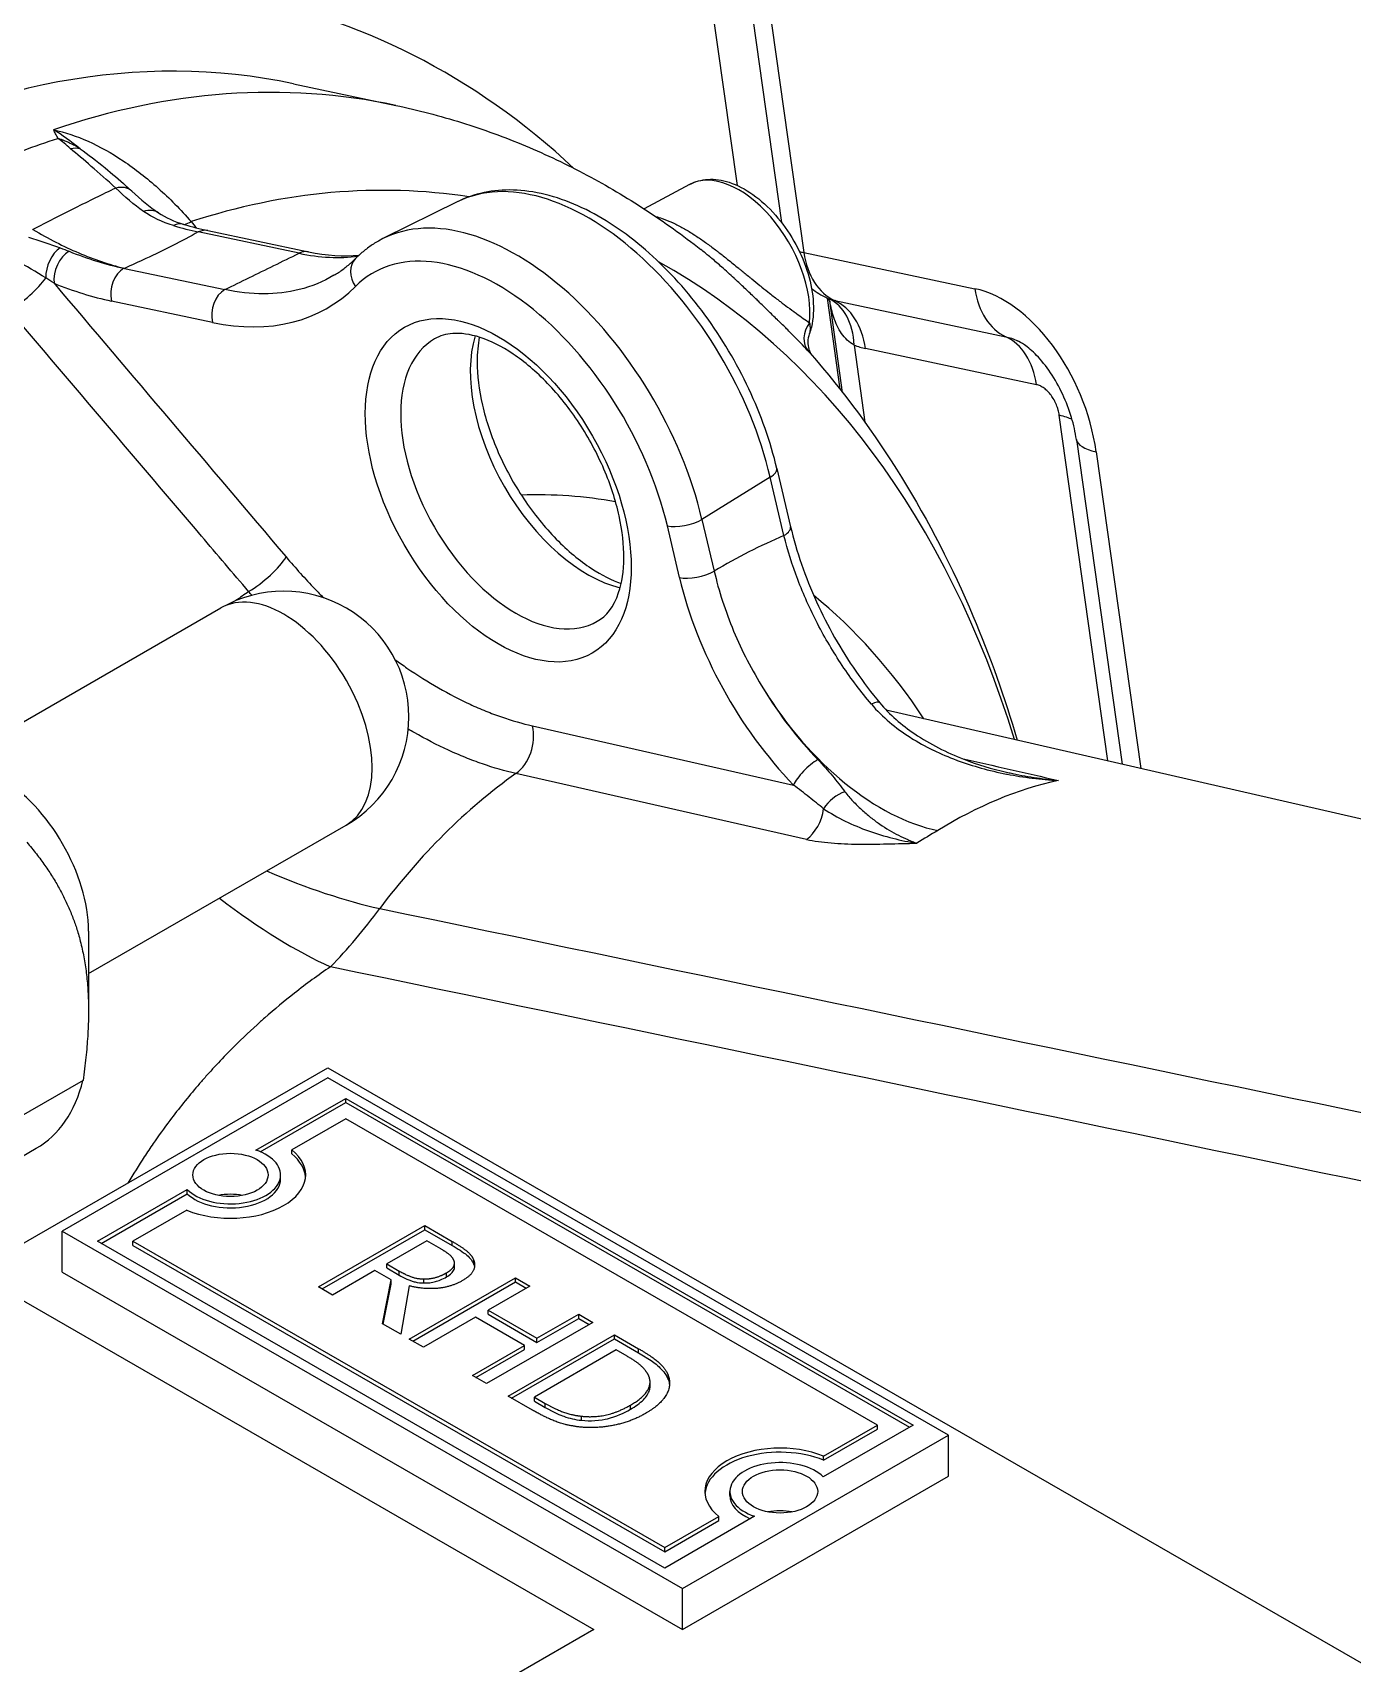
# Model space of a CAD drawing. Header units: millimetres. Extents: x 0 to 7722, y 0 to 5460.
# Drawn here: x 4502.6 to 4555.2, y 3614.8 to 3679.8 of the extents above; entities that cross this region are included whole.
import ezdxf

# ---------------------------------------------------------------- set-up
doc = ezdxf.new("R2010")
doc.units = ezdxf.units.MM
doc.header["$LTSCALE"] = 5
doc.layers.get('0').update_dxf_attribs({"linetype": 'CONTINUOUS'})

# ---------------------------------------------------------------- blocks, each defined once
blk = doc.blocks.new('RWFWFWEWEFWEFWEF')
for p, q in [((19.758, 53.771), (21.977, 37.989)), ((18.32, 52.741), (20.205, 39.469)), ((20.549, 53.276), (22.868, 36.79)), ((2.519, 43.521), (6.592, 42.66)), ((18.312, 39.507), (16.494, 38.536)), ((9.075, 38.824), (6.107, 37.36)), ((2.736, 36.761), (-1.283, 37.611)), ((-0.901, 37.667), (3.118, 36.818)), ((22.868, 36.79), (29.688, 35.349)), ((-4.252, 36.165), (-4.252, 36.165)), ((-4.252, 36.165), (-4.221, 36.158)), ((-4.221, 36.158), (-0.223, 35.313)), ((20.727, 35.789), (20.727, 35.789)), ((-0.72, 34.004), (-4.747, 34.855)), ((23.799, 34.975), (23.799, 34.975)), ((23.8, 34.969), (24.31, 31.342)), ((24.416, 31.208), (23.902, 34.861)), ((24.099, 34.875), (30.918, 33.434)), ((24.872, 33.099), (25.305, 30.022)), ((32.149, 31.519), (25.33, 32.96)), ((34.996, 16.511), (33.057, 30.3)), ((33.736, 29.339), (35.558, 16.382)), ((34.527, 28.845), (36.304, 16.21)), ((21.791, 28.179), (22.339, 25.855)), ((21.529, 27.829), (18.806, 26.149)), ((22.076, 25.505), (21.529, 27.829)), ((18.806, 26.149), (19.292, 24.087)), ((17.911, 23.823), (17.425, 25.884)), ((19.292, 24.087), (19.293, 24.084)), ((-10.652, 16.698), (-0.378, 22.614)), ((25.667, 18.656), (25.666, 18.656)), ((95.253, 2.657), (26.156, 18.543)), ((12.045, 17.911), (22.459, 15.549)), ((22.973, 13.383), (11.386, 16.011)), ((-5.661, 8.032), (4.612, 13.948)), ((-5.661, 9.73), (-5.661, 6.544)), ((-10.253, -3.875), (3.889, 4.269)), ((3.889, 4.269), (88.742, -44.594)), ((-5.88, 3.766), (-9.062, 1.934)), ((3.889, 3.868), (-6.718, -2.24)), ((28.638, -10.383), (3.889, 3.868)), ((1.016, 0.992), (4.596, 3.054)), ((1.187, 0.927), (4.596, 2.89)), ((4.596, 3.054), (27.224, -9.976)), ((4.596, 2.89), (4.596, 3.054)), ((4.596, 2.89), (27.082, -10.058)), ((4.596, 2.24), (2.445, 1.001)), ((25.809, -9.976), (4.596, 2.24)), ((-10.924, -0.768), (-7.742, 1.064)), ((2.445, 0.837), (2.445, 1.001)), ((2, -0.164), (2, 0)), ((-5.303, -2.647), (-1.723, -0.585)), ((-1.723, -0.748), (-1.723, -0.585)), ((-5.161, -2.729), (-1.723, -0.748)), ((-1.738, -1.408), (-3.889, -2.647)), ((-6.718, -3.875), (-6.718, -2.24)), ((-6.718, -2.24), (18.031, -16.491)), ((3.51, -4.464), (7.752, -2.021)), ((3.652, -4.546), (7.752, -2.185)), ((7.752, -2.185), (7.752, -2.021)), ((7.752, -2.021), (8.846, -2.651)), ((7.752, -2.185), (8.846, -2.814)), ((17.324, -15.677), (-5.303, -2.647)), ((-3.889, -2.81), (-3.889, -2.647)), ((-3.889, -2.647), (17.324, -14.863)), ((-3.889, -2.81), (17.324, -15.026)), ((7.828, -2.627), (6.233, -3.546)), ((8.388, -2.95), (7.828, -2.627)), ((8.846, -2.814), (8.846, -2.651)), ((-10.253, -3.875), (14.496, -18.127)), ((-6.718, -3.875), (18.031, -18.127)), ((5.762, -3.817), (4.074, -4.789)), ((6.408, -4.189), (5.762, -3.817)), ((6.233, -3.709), (6.233, -3.546)), ((6.233, -3.546), (6.728, -3.831)), ((6.233, -3.709), (6.728, -3.994)), ((6.728, -3.994), (6.728, -3.831)), ((8.622, -4.064), (8.622, -3.9)), ((8.934, -3.68), (8.934, -3.516)), ((9.702, -3.565), (9.702, -3.401)), ((4.074, -4.789), (3.51, -4.464)), ((6.061, -5.933), (6.408, -4.189)), ((6.09, -5.95), (6.408, -4.353)), ((6.408, -4.353), (6.408, -4.189)), ((7.13, -4.423), (6.793, -6.355)), ((7.13, -6.549), (11.373, -4.106)), ((7.272, -6.631), (11.373, -4.269)), ((7.715, -4.309), (7.715, -4.146)), ((11.937, -4.431), (10.273, -5.389)), ((11.373, -4.269), (11.373, -4.106)), ((11.373, -4.106), (11.937, -4.431)), ((11.373, -4.269), (11.795, -4.512)), ((9.771, -5.678), (7.694, -6.874)), ((11.723, -6.803), (9.771, -5.678)), ((10.273, -5.389), (12.225, -6.513)), ((10.273, -5.552), (10.273, -5.389)), ((10.273, -5.552), (12.225, -6.677)), ((12.225, -6.513), (13.889, -5.555)), ((12.225, -6.677), (13.889, -5.719)), ((13.889, -5.719), (13.889, -5.555)), ((13.889, -5.555), (14.453, -5.88)), ((13.889, -5.719), (14.311, -5.962)), ((6.793, -6.355), (6.061, -5.933)), ((14.453, -5.88), (10.211, -8.323)), ((11.07, -8.818), (15.313, -6.375)), ((15.313, -6.375), (16.279, -6.931)), ((15.313, -6.538), (15.313, -6.375)), ((7.694, -6.874), (7.13, -6.549)), ((9.647, -7.998), (11.723, -6.803)), ((9.789, -8.08), (11.723, -6.966)), ((11.212, -8.9), (15.313, -6.538)), ((11.723, -6.966), (11.723, -6.803)), ((15.388, -6.981), (12.122, -8.862)), ((12.225, -6.677), (12.225, -6.513)), ((15.313, -6.538), (16.279, -7.095)), ((15.818, -7.228), (15.388, -6.981)), ((16.279, -7.095), (16.279, -6.931)), ((10.211, -8.323), (9.647, -7.998)), ((16.734, -8.422), (16.734, -8.258)), ((17.462, -8.164), (17.462, -8)), ((12.047, -9.38), (11.07, -8.818)), ((12.122, -8.862), (12.552, -9.109)), ((12.122, -9.025), (12.122, -8.862)), ((12.122, -9.025), (12.552, -9.273)), ((12.552, -9.273), (12.552, -9.109)), ((14.006, -9.785), (14.006, -9.622)), ((15.952, -9.346), (15.952, -9.182)), ((18.031, -16.491), (28.638, -10.383)), ((27.224, -9.976), (23.643, -12.038)), ((23.658, -11.215), (25.809, -9.976)), ((23.658, -11.378), (25.809, -10.14)), ((25.809, -10.14), (25.809, -9.976)), ((28.638, -12.019), (28.638, -10.383)), ((23.658, -11.378), (23.658, -11.215)), ((18.031, -18.127), (28.638, -12.019)), ((19.92, -12.787), (19.92, -12.623)), ((20.905, -13.615), (17.324, -15.677)), ((17.324, -14.863), (19.475, -13.624)), ((19.475, -13.787), (19.475, -13.624)), ((17.324, -15.026), (19.475, -13.787)), ((17.324, -15.026), (17.324, -14.863)), ((18.031, -18.127), (18.031, -16.491)), ((14.496, -18.127), (3.889, -24.234))]:
    blk.add_line(p, q)
for centre, radius, start, end in [((25.047, 37.703), 3, 231.45213, 245.02396), ((2.117, 18.281), 5, 299.93599, 119.93599)]:
    blk.add_arc(centre, radius, start, end)
for centre, major_axis, ratio, start_param, end_param in [((-8.637, -0.656), (-9.392, -47.584), 0.714349, 2.725193, 3.590206), ((-6.577, -1.062), (8.773, 44.649), 0.713675, 6.273026, 6.84893), ((-2.815, -1.857), (9.407, 44.517), 0.724502, 0, 0.410198), ((-6.303, 39.998), (0.66, 0.751), 0.887342, 0.438401, 0.85642), ((14.254, 29.366), (-5.383, 9.348), 0.578093, 4.234357, 6.246047), ((20.277, 36.009), (-2.002, 3.477), 0.578093, 3.807023, 6.264632), ((-4.606, 38.5), (0.67, 0.743), 0.735594, 0, 0.845139), ((1.954, -2.865), (8.802, 41.651), 0.724502, 0.040805, 0.395933), ((-3.412, 37.538), (0.544, 0.839), 0.75868, 0, 0.767467), ((-2.151, 36.957), (0.289, 0.957), 0.695333, 0, 0.578889), ((-5.511, 55.736), (-9.927, 17.437), 0.576787, 2.593923, 2.666594), ((-0.308, 39.759), (2.297, 1.93), 0.240532, 3.810452, 3.94749), ((11.388, 27.716), (-5.489, 9.532), 0.578093, 4.234357, 6.283185), ((-7.95, 37.673), (-0.121, 0.03), 0.514222, 4.175919, 4.313828), ((-1.107, 36.688), (0.207, 0.978), 0.724502, 0, 0.523544), ((-6.703, 36.116), (-0.346, -0.938), 0.603533, 3.820975, 5.293699), ((-6.33, 35.972), (-0.375, -0.927), 0.656205, 3.839623, 5.410419), ((-8.505, 54.208), (9.981, -17.332), 0.578093, 5.64672, 5.805153), ((2.912, 35.839), (0.207, 0.978), 0.724502, 0, 0.523544), ((-0.505, 50.295), (7.549, -12.991), 0.576665, 5.803597, 6.047671), ((5.695, 35.843), (-0.705, 0.709), 0.806496, 0, 1.359527), ((10.681, 27.309), (-4.99, 8.666), 0.578093, 4.234357, 6.435722), ((25.047, 37.703), (2.971, 0.418), 0.308594, 3.752845, 3.846492), ((25.047, 37.703), (-0.62, -2.935), 0.724502, 5.176592, 6.124562), ((-8.361, 35.264), (1.144, 0.97), 0.246232, 4.113835, 5.52509), ((-4.04, 35.262), (-0.207, -0.978), 0.724502, 3.717497, 5.288293), ((-3.831, 36.371), (0.637, 0.053), 0.363665, 3.961881, 4.02317), ((1.954, -2.865), (8.802, 41.651), 0.724502, 5.365129, 6.065197), ((-9.212, 53.801), (10.48, -18.198), 0.578093, 5.64672, 5.805153), ((-0.013, 34.412), (-0.207, -0.978), 0.724502, 3.717506, 5.288293), ((-4.122, 48.439), (7.985, -13.865), 0.578093, 5.805153, 6.435722), ((30.48, 29.696), (2.315, -5.536), 0.616637, 1.169001, 2.739112), ((31.867, 36.262), (-0.62, -2.935), 0.724502, 5.176592, 6.124562), ((23.776, 37.171), (-0.941, 2.248), 0.616333, 2.601035, 2.738926), ((22.693, 32.187), (1.101, 2.791), 0.675207, 5.294033, 6.242003), ((23.15, 32.048), (0.62, 2.935), 0.724502, 5.176592, 6.124562), ((23.813, 33.495), (-0.743, -0.669), 0.866522, 4.91948, 6.268197), ((11.388, 27.716), (3.244, -5.633), 0.578093, 3.141593, 6.283185), ((14.235, 29.356), (-3.296, 5.724), 0.578093, 0.500391, 2.641202), ((29.97, 30.607), (0.62, 2.935), 0.724502, 5.176592, 6.124562), ((24.684, 37.551), (1.882, -4.495), 0.616333, 5.742627, 5.880519), ((30.877, 29.387), (2.971, 0.418), 0.308594, 0.396532, 0.704899), ((36.706, 29.757), (-2.971, -0.418), 0.308594, 0, 0.704899), ((20.818, 27.95), (0.973, 0.229), 0.375373, 5.438219, 6.283185), ((9.188, -4.393), (6.584, 31.156), 0.724502, 0.01811, 0.180958), ((18.132, 26.291), (-0.973, -0.229), 0.375373, 0.67347, 2.244266), ((26.55, -8.341), (6.056, 35.211), 0.693688, 0.421764, 0.535574), ((21.366, 25.626), (0.973, 0.229), 0.375373, 5.438219, 6.283185), ((1.159, 24.037), (1.144, 0.97), 0.245746, 4.127153, 5.6442), ((18.618, 24.23), (0.973, 0.229), 0.375373, 3.815063, 5.385859), ((25.329, 22.255), (5.489, -9.532), 0.578093, 4.234357, 5.121863), ((9.188, -4.393), (6.584, 31.156), 0.724502, 5.954732, 5.954736), ((2.117, 18.281), (-2.495, 4.333), 0.578093, 3.141593, 6.283185), ((9.188, -4.393), (6.584, 31.156), 0.724502, 0.651955, 0.675358), ((9.188, -4.393), (6.584, 31.156), 0.724502, 5.663449, 5.925507), ((26.223, 22.768), (5.056, -8.629), 0.599736, 4.752442, 5.788134), ((26.036, 22.662), (4.99, -8.666), 0.578093, 4.757114, 5.121863), ((25.129, 18.193), (0.767, 0.641), 0.236845, 0, 0.78646), ((10.985, 17.301), (0.332, 1.463), 0.719843, 3.819272, 5.298998), ((23.166, 15.956), (-0.719, -0.695), 0.32486, 4.054755, 5.625552), ((-9.197, 11.766), (2.495, -4.333), 0.578093, 0.787332, 2.354261), ((18.56, -6.374), (5.373, 25.426), 0.724502, 0.666981, 1.000727), ((33.573, -9.534), (4.028, 25.418), 0.681477, 0.259657, 0.53462), ((1.961, -2.86), (8.799, 41.641), 0.724502, 5.324868, 5.32487), ((24.379, 14.565), (-0.777, -0.629), 0.578085, 4.126344, 5.277129), ((22.571, 14.672), (0.332, 1.463), 0.719842, 3.819972, 4.830784), ((33.548, -9.541), (5.317, 25.16), 0.724502, 0.568572, 0.6148), ((12.862, -5.184), (4.674, 22.117), 0.724502, 5.83117, 5.831172), ((-3.586, 23.672), (16.005, -11.993), 0.371994, 5.291766, 5.595662), ((-3.586, 23.672), (12.5, -15.612), 0.337282, 5.345184, 5.703469), ((-3.586, 23.672), (-3.857, -19.625), 0.709891, 0.821528, 0.990669), ((-12.733, 9.73), (4.99, -8.666), 0.578093, 0, 0.537953), ((0, 0), (3, 0), 0.575862, 4.094439, 6.901135), ((0, 0), (2, 0), 0.575862, 3.674311, 7.321264), ((0, -0.164), (3, 0), 0.575862, 0.047341, 0.61795), ((0, -0.164), (2, 0), 0.575862, 3.674311, 6.283185), ((0, -1.635), (-1.5, 0), 0.575862, 4.383688, 5.04109), ((21.92, -12.623), (-3, 0), 0.575862, 4.094439, 6.901135), ((21.92, -12.787), (-3, 0), 0.575862, 4.094439, 6.235845), ((21.92, -12.623), (-2, 0), 0.575862, 3.674311, 7.321264), ((21.92, -12.787), (-2, 0), 0.575862, 0, 0.935575), ((21.92, -14.258), (-1.5, 0), 0.575862, 4.383688, 5.04109)]:
    blk.add_ellipse(centre, major_axis=major_axis, ratio=ratio, start_param=start_param, end_param=end_param)
for centre, major_axis, ratio in [((10.681, 27.309), (-3.743, 6.499), 0.578093), ((0, 0), (1.5, 0), 0.575862), ((21.92, -12.623), (1.5, 0), 0.575862)]:
    blk.add_ellipse(centre, major_axis=major_axis, ratio=ratio)
for points, knots in [([(6.592, 42.66), (7.478, 42.473), (8.355, 42.244), (10.082, 41.704), (10.933, 41.393), (12.602, 40.694), (13.42, 40.305), (15.017, 39.455), (15.796, 38.993), (17.31, 38.003), (18.045, 37.474), (18.756, 36.914)], [0.575904, 0.575904, 0.575904, 0.575904, 0.6446034, 0.6446034, 0.7133028, 0.7133028, 0.7820022, 0.7820022, 0.8507016, 0.8507016, 0.919401, 0.919401, 0.919401, 0.919401]), ([(-6.878, 41.343), (-6.912, 41.404), (-6.944, 41.465), (-6.974, 41.526), (-6.999, 41.577), (-7.024, 41.629), (-7.048, 41.68), (-7.049, 41.682), (-7.049, 41.683), (-7.05, 41.685)], [0, 0, 0, 0, 0.000684414, 0.000684414, 0.000684414, 0.001268393, 0.001268393, 0.001268393, 0.001286833, 0.001286833, 0.001286833, 0.001286833]), ([(-7.05, 41.685), (-6.603, 41.59), (-6.139, 41.435), (-5.675, 41.227), (-5.21, 41.019), (-4.743, 40.757), (-4.274, 40.443), (-4.039, 40.286), (-3.802, 40.115), (-3.57, 39.933), (-3.337, 39.752), (-3.108, 39.56), (-2.882, 39.358), (-2.43, 38.954), (-1.99, 38.509), (-1.564, 38.024)], [0, 0, 0, 0, 0.25, 0.25, 0.25, 0.5, 0.5, 0.5, 0.625, 0.625, 0.625, 0.75, 0.75, 0.75, 1, 1, 1, 1]), ([(-11.901, 39.057), (-11.587, 39.252), (-11.267, 39.439), (-10.94, 39.618), (-10.515, 39.851), (-10.078, 40.072), (-9.631, 40.279), (-9.587, 40.299), (-9.543, 40.32), (-9.499, 40.34), (-9.094, 40.524), (-8.68, 40.698), (-8.258, 40.86), (-7.807, 41.034), (-7.347, 41.195), (-6.878, 41.343)], [0, 0, 0, 0, 0.20598, 0.20598, 0.20598, 0.473593, 0.473593, 0.473593, 0.5, 0.5, 0.5, 0.741305, 0.741305, 0.741305, 1, 1, 1, 1]), ([(-5.989, 40.927), (-6.037, 40.956), (-6.084, 40.984), (-6.132, 41.01), (-6.186, 41.04), (-6.24, 41.069), (-6.293, 41.096), (-6.335, 41.117), (-6.376, 41.137), (-6.417, 41.157), (-6.449, 41.172), (-6.481, 41.187), (-6.513, 41.201), (-6.538, 41.212), (-6.564, 41.223), (-6.589, 41.233), (-6.608, 41.242), (-6.628, 41.25), (-6.648, 41.258), (-6.664, 41.264), (-6.679, 41.27), (-6.695, 41.276), (-6.704, 41.28), (-6.713, 41.283), (-6.722, 41.287), (-6.732, 41.291), (-6.743, 41.295), (-6.753, 41.299), (-6.789, 41.312), (-6.825, 41.325), (-6.861, 41.337), (-6.866, 41.339), (-6.872, 41.341), (-6.878, 41.343)], [0, 0, 0, 0, 0.00024687, 0.00024687, 0.00024687, 0.000525035, 0.000525035, 0.000525035, 0.00074018, 0.00074018, 0.00074018, 0.000908589, 0.000908589, 0.000908589, 0.001041371, 0.001041371, 0.001041371, 0.00114654, 0.00114654, 0.00114654, 0.001230084, 0.001230084, 0.001230084, 0.001278005, 0.001278005, 0.001278005, 0.001334764, 0.001334764, 0.001334764, 0.001527948, 0.001527948, 0.001527948, 0.001559735, 0.001559735, 0.001559735, 0.001559735]), ([(-4.57, 39.361), (-4.922, 39.676), (-5.248, 39.964), (-5.55, 40.225), (-5.851, 40.487), (-6.129, 40.722), (-6.375, 40.933)], [0, 0, 0, 0, 0.5, 0.5, 0.5, 1, 1, 1, 1]), ([(-5.989, 40.927), (-5.677, 40.704), (-5.344, 40.449), (-4.727, 39.942), (-4.448, 39.702), (-4.16, 39.443)], [0, 0, 0, 0, 0.5, 0.5, 0.888454, 0.888454, 0.888454, 0.888454]), ([(18.312, 39.507), (18.534, 39.625), (18.782, 39.692), (19.316, 39.726), (19.603, 39.683), (20.21, 39.488), (20.53, 39.321), (21.153, 38.88), (21.456, 38.602), (22.008, 37.973), (22.258, 37.621), (22.683, 36.878), (22.858, 36.487), (23.119, 35.698), (23.204, 35.3), (23.269, 34.531), (23.249, 34.159), (23.145, 33.727), (23.119, 33.637), (23.088, 33.551)], [1.111318, 1.111318, 1.111318, 1.111318, 1.371755, 1.371755, 1.659501, 1.659501, 1.989088, 1.989088, 2.330441, 2.330441, 2.668901, 2.668901, 3.005722, 3.005722, 3.344266, 3.344266, 3.685622, 3.685622, 3.777255, 3.777255, 3.777255, 3.777255]), ([(-4.57, 39.361), (-5.113, 39.102), (-5.657, 38.836), (-6.208, 38.561), (-6.488, 38.421), (-6.77, 38.279), (-7.052, 38.135), (-7.326, 37.995), (-7.6, 37.854), (-7.876, 37.711)], [0, 0, 0, 0, 0.499499, 0.499499, 0.499499, 0.753352, 0.753352, 0.753352, 1, 1, 1, 1]), ([(21.791, 28.179), (21.542, 29.237), (21.163, 30.312), (20.188, 32.386), (19.595, 33.386), (18.249, 35.221), (17.497, 36.057), (15.896, 37.483), (15.046, 38.072), (13.32, 38.928), (12.441, 39.196), (10.784, 39.332), (10.001, 39.224), (9.222, 38.894), (9.148, 38.86), (9.075, 38.824)], [3.141593, 3.141593, 3.141593, 3.141593, 3.476158, 3.476158, 3.808609, 3.808609, 4.141231, 4.141231, 4.476147, 4.476147, 4.8105, 4.8105, 5.120072, 5.120072, 5.153283, 5.153283, 5.153283, 5.153283]), ([(16.961, 38.226), (17.047, 38.204), (17.134, 38.178), (17.223, 38.148), (17.355, 38.102), (17.491, 38.048), (17.63, 37.984), (17.641, 37.979), (17.651, 37.974), (17.662, 37.969), (17.792, 37.908), (17.925, 37.839), (18.058, 37.765), (18.074, 37.756), (18.09, 37.747), (18.106, 37.738), (18.235, 37.664), (18.364, 37.585), (18.494, 37.501), (18.515, 37.487), (18.537, 37.473), (18.558, 37.459), (18.684, 37.377), (18.812, 37.288), (18.94, 37.197), (18.966, 37.178), (18.993, 37.159), (19.019, 37.14), (19.142, 37.051), (19.265, 36.959), (19.386, 36.866), (19.416, 36.843), (19.446, 36.82), (19.476, 36.797), (19.594, 36.705), (19.712, 36.612), (19.83, 36.518), (19.978, 36.4), (20.125, 36.28), (20.269, 36.163), (20.302, 36.136), (20.335, 36.109), (20.368, 36.082), (20.479, 35.992), (20.587, 35.903), (20.695, 35.816), (20.727, 35.789), (20.759, 35.763), (20.791, 35.737), (20.898, 35.65), (21.005, 35.563), (21.108, 35.48), (21.138, 35.456), (21.167, 35.433), (21.196, 35.41), (21.3, 35.326), (21.402, 35.245), (21.501, 35.167), (21.629, 35.067), (21.753, 34.971), (21.873, 34.879), (21.894, 34.863), (21.914, 34.848), (21.934, 34.833), (22.033, 34.757), (22.13, 34.685), (22.222, 34.616), (22.334, 34.533), (22.44, 34.456), (22.542, 34.382), (22.551, 34.375), (22.56, 34.368), (22.57, 34.362), (22.763, 34.222), (22.939, 34.098), (23.093, 33.988)], [0.0196322, 0.0196322, 0.0196322, 0.0196322, 0.0602095, 0.0602095, 0.0602095, 0.1204621, 0.1204621, 0.1204621, 0.125, 0.125, 0.125, 0.1807549, 0.1807549, 0.1807549, 0.1875, 0.1875, 0.1875, 0.2411701, 0.2411701, 0.2411701, 0.25, 0.25, 0.25, 0.3017376, 0.3017376, 0.3017376, 0.3125, 0.3125, 0.3125, 0.3626131, 0.3626131, 0.3626131, 0.375, 0.375, 0.375, 0.4239143, 0.4239143, 0.4239143, 0.4856606, 0.4856606, 0.4856606, 0.5, 0.5, 0.5, 0.5480475, 0.5480475, 0.5480475, 0.5625, 0.5625, 0.5625, 0.6111058, 0.6111058, 0.6111058, 0.625, 0.625, 0.625, 0.6748258, 0.6748258, 0.6748258, 0.7391129, 0.7391129, 0.7391129, 0.75, 0.75, 0.75, 0.8038505, 0.8038505, 0.8038505, 0.8690733, 0.8690733, 0.8690733, 0.875, 0.875, 0.875, 1, 1, 1, 1]), ([(-7.876, 37.711), (-7.265, 37.347), (-6.657, 37.035), (-6.053, 36.777), (-5.75, 36.648), (-5.449, 36.532), (-5.148, 36.43), (-4.848, 36.327), (-4.548, 36.239), (-4.252, 36.165)], [0, 0, 0, 0, 0.5, 0.5, 0.5, 0.75, 0.75, 0.75, 1, 1, 1, 1]), ([(-1.283, 37.611), (-1.612, 37.43), (-1.951, 37.252), (-2.299, 37.074), (-2.649, 36.897), (-3.009, 36.72), (-3.377, 36.546), (-3.653, 36.416), (-3.935, 36.286), (-4.221, 36.158)], [0, 0, 0, 0, 0.362434, 0.362434, 0.362434, 0.726234, 0.726234, 0.726234, 1, 1, 1, 1]), ([(5.899, 37.249), (5.833, 37.21), (5.767, 37.171), (5.639, 37.088), (5.576, 37.044), (5.452, 36.954), (5.392, 36.908), (5.273, 36.812), (5.214, 36.762), (5.1, 36.659), (5.044, 36.607), (4.99, 36.552)], [5.1904208, 5.1904208, 5.1904208, 5.1904208, 5.2209282, 5.2209282, 5.2514356, 5.2514356, 5.281943, 5.281943, 5.3124503, 5.3124503, 5.3429577, 5.3429577, 5.3429577, 5.3429577]), ([(-0.221, 35.313), (0.43, 35.632), (1.081, 35.95), (2.067, 36.433), (2.401, 36.597), (2.736, 36.761)], [0, 0, 0, 0, 0.002679856, 0.002679856, 0.004058492, 0.004058492, 0.004058492, 0.004058492]), ([(4.129, 35.882), (4.191, 35.919), (4.252, 35.957), (4.372, 36.037), (4.431, 36.078), (4.547, 36.165), (4.605, 36.209), (4.718, 36.302), (4.773, 36.35), (4.883, 36.449), (4.937, 36.5), (4.99, 36.552)], [2.0578739, 2.0578739, 2.0578739, 2.0578739, 2.0865722, 2.0865722, 2.1152704, 2.1152704, 2.1439686, 2.1439686, 2.1726668, 2.1726668, 2.2013651, 2.2013651, 2.2013651, 2.2013651]), ([(23.061, 32.836), (22.908, 33.007), (22.727, 33.196), (22.525, 33.4), (22.521, 33.405), (22.516, 33.41), (22.511, 33.414), (22.407, 33.52), (22.298, 33.629), (22.183, 33.744), (22.079, 33.848), (21.969, 33.955), (21.856, 34.067), (21.843, 34.079), (21.831, 34.091), (21.818, 34.104), (21.692, 34.228), (21.56, 34.357), (21.424, 34.49), (21.309, 34.602), (21.19, 34.717), (21.068, 34.835), (21.046, 34.856), (21.024, 34.878), (21.002, 34.899), (20.882, 35.015), (20.758, 35.133), (20.632, 35.253), (20.606, 35.278), (20.579, 35.304), (20.552, 35.329), (20.429, 35.446), (20.303, 35.564), (20.175, 35.683), (20.145, 35.711), (20.115, 35.739), (20.084, 35.767), (19.926, 35.914), (19.762, 36.062), (19.597, 36.208), (19.465, 36.325), (19.333, 36.44), (19.199, 36.552), (19.166, 36.58), (19.134, 36.607), (19.101, 36.635), (18.987, 36.729), (18.872, 36.822), (18.757, 36.913)], [0, 0, 0, 0, 0.125, 0.125, 0.125, 0.1278412, 0.1278412, 0.1278412, 0.1920973, 0.1920973, 0.1920973, 0.25, 0.25, 0.25, 0.256338, 0.256338, 0.256338, 0.3205925, 0.3205925, 0.3205925, 0.375, 0.375, 0.375, 0.384765, 0.384765, 0.384765, 0.4375, 0.4375, 0.4375, 0.4486647, 0.4486647, 0.4486647, 0.5, 0.5, 0.5, 0.512081, 0.512081, 0.512081, 0.5749569, 0.5749569, 0.5749569, 0.625, 0.625, 0.625, 0.6372639, 0.6372639, 0.6372639, 0.6796863, 0.6796863, 0.6796863, 0.6796863]), ([(4.129, 35.882), (3.701, 35.626), (3.237, 35.435), (1.835, 35.083), (0.833, 35.083), (-0.221, 35.313)], [0.2153781, 0.2153781, 0.2153781, 0.2153781, 0.4734198, 0.4734198, 0.9468394, 0.9468394, 0.9468394, 0.9468394]), ([(0.726, 23.267), (0.098, 24.005), (-0.53, 24.744), (-1.158, 25.483), (-3.709, 28.483), (-6.258, 31.484), (-8.808, 34.485)], [0, 0, 0, 0, 0.003, 0.003, 0.003, 0.01518616, 0.01518616, 0.01518616, 0.01518616]), ([(23.922, 34.826), (23.922, 34.826), (23.921, 34.829), (23.912, 34.847), (23.884, 34.889), (23.821, 34.957), (23.777, 34.985), (23.777, 34.985)], [0.0952877, 0.0952877, 0.0952877, 0.0952877, 0.116544, 0.116544, 0.198767, 0.198767, 0.296048, 0.296048, 0.296048, 0.296048]), ([(24.872, 33.099), (24.673, 33.212), (24.511, 33.368), (24.241, 33.748), (24.14, 33.967), (23.994, 34.407), (23.943, 34.629), (23.905, 34.857)], [0, 0, 0, 0, 0.25, 0.25, 0.5, 0.5, 0.7174725, 0.7174725, 0.7174725, 0.7174725]), ([(23.093, 33.988), (23.105, 33.927), (23.113, 33.869), (23.116, 33.815), (23.12, 33.762), (23.119, 33.711), (23.113, 33.665), (23.109, 33.622), (23.1, 33.583), (23.087, 33.546)], [0, 0, 0, 0, 0.1234678, 0.1234678, 0.1234678, 0.246101, 0.246101, 0.246101, 0.3597227, 0.3597227, 0.3597227, 0.3597227]), ([(14.632, 22.083), (14.987, 22.288), (15.285, 22.645), (15.61, 23.61), (15.687, 24.078), (15.696, 25.122), (15.634, 25.692), (15.369, 26.893), (15.164, 27.524), (14.627, 28.777), (14.292, 29.398), (13.529, 30.56), (13.1, 31.099), (12.202, 32.036), (11.732, 32.433), (10.815, 33.049), (10.368, 33.27), (9.549, 33.537), (9.181, 33.583), (8.586, 33.541), (8.351, 33.468), (8.144, 33.349)], [2.048828, 2.048828, 2.048828, 2.048828, 2.521014, 2.521014, 2.825981, 2.825981, 3.120328, 3.120328, 3.418954, 3.418954, 3.721164, 3.721164, 4.023911, 4.023911, 4.32396, 4.32396, 4.619281, 4.619281, 4.916622, 4.916622, 5.190421, 5.190421, 5.190421, 5.190421]), ([(9.926, 33.414), (9.869, 33.118), (9.838, 32.787), (9.84, 31.902), (9.91, 31.317), (10.191, 30.091), (10.406, 29.449), (10.964, 28.177), (11.309, 27.548), (12.093, 26.375), (12.532, 25.833), (13.449, 24.895), (13.927, 24.498), (14.806, 23.922), (15.209, 23.722), (15.582, 23.591)], [5.779942, 5.779942, 5.779942, 5.779942, 5.980188, 5.980188, 6.275021, 6.275021, 6.574164, 6.574164, 6.876722, 6.876722, 7.179663, 7.179663, 7.479806, 7.479806, 7.742492, 7.742492, 7.742492, 7.742492]), ([(23.087, 33.546), (23.05, 33.445), (23.03, 33.337), (23.027, 33.129), (23.042, 33.026), (23.079, 32.901), (23.092, 32.867), (23.114, 32.816), (23.123, 32.797), (23.145, 32.754), (23.158, 32.734), (23.169, 32.716), (23.171, 32.712), (23.173, 32.709)], [0, 0, 0, 0, 0.0328362, 0.0328362, 0.064529, 0.064529, 0.077307, 0.077307, 0.086261, 0.086261, 0.1005583, 0.1005583, 0.1053523, 0.1053523, 0.1053523, 0.1053523]), ([(33.736, 29.339), (33.696, 29.619), (33.631, 29.918), (33.45, 30.524), (33.331, 30.837), (33.049, 31.44), (32.881, 31.736), (32.528, 32.26), (32.337, 32.495), (31.979, 32.866), (31.807, 33.012), (31.557, 33.187), (31.462, 33.24), (31.391, 33.273)], [0, 0, 0, 0, 0.0948872, 0.0948872, 0.1932954, 0.1932954, 0.2950921, 0.2950921, 0.396049, 0.396049, 0.49157, 0.49157, 0.5631374, 0.5631374, 0.5631374, 0.5631374]), ([(23.119, 32.771), (25.817, 29.703), (27.984, 26.145), (30.293, 20.694), (30.88, 19.038), (31.375, 17.343)], [1.0715903, 1.0715903, 1.0715903, 1.0715903, 1.3803852, 1.3803852, 1.5092891, 1.5092891, 1.5092891, 1.5092891]), ([(33.057, 30.3), (33.047, 30.37), (33.032, 30.44), (33.013, 30.51), (33.003, 30.546), (32.992, 30.581), (32.98, 30.615), (32.968, 30.65), (32.956, 30.684), (32.942, 30.718), (32.928, 30.752), (32.913, 30.785), (32.897, 30.819), (32.881, 30.852), (32.864, 30.884), (32.846, 30.916), (32.81, 30.98), (32.771, 31.04), (32.729, 31.096), (32.687, 31.152), (32.642, 31.205), (32.595, 31.252), (32.549, 31.3), (32.501, 31.341), (32.451, 31.377), (32.426, 31.396), (32.401, 31.412), (32.375, 31.427), (32.35, 31.443), (32.325, 31.456), (32.3, 31.468), (32.25, 31.491), (32.199, 31.509), (32.149, 31.519)], [0, 0, 0, 0, 0.125028, 0.125028, 0.125028, 0.187531, 0.187531, 0.187531, 0.25, 0.25, 0.25, 0.312438, 0.312438, 0.312438, 0.374889, 0.374889, 0.374889, 0.5, 0.5, 0.5, 0.625036, 0.625036, 0.625036, 0.75, 0.75, 0.75, 0.812554, 0.812554, 0.812554, 0.875048, 0.875048, 0.875048, 1, 1, 1, 1]), ([(25.563, 18.774), (25.151, 19.261), (24.759, 19.782), (24.401, 20.319), (24.043, 20.856), (23.714, 21.413), (23.416, 21.989), (23.267, 22.277), (23.125, 22.571), (22.994, 22.864), (22.862, 23.157), (22.741, 23.45), (22.629, 23.743), (22.406, 24.33), (22.221, 24.917), (22.076, 25.504)], [0, 0, 0, 0, 0.25, 0.25, 0.25, 0.5, 0.5, 0.5, 0.625, 0.625, 0.625, 0.75, 0.75, 0.75, 1, 1, 1, 1]), ([(22.339, 25.855), (22.57, 24.875), (22.924, 23.849), (23.592, 22.38), (23.834, 21.904), (24.621, 20.516), (25.236, 19.624), (25.896, 18.834)], [0, 0, 0, 0, 0.3293485, 0.3293485, 0.4890359, 0.4890359, 0.8081403, 0.8081403, 0.8081403, 0.8081403]), ([(2.22, 24.648), (2.597, 24.203), (2.98, 23.777), (3.37, 23.371), (3.483, 23.252), (3.597, 23.135), (3.712, 23.02)], [0, 0, 0, 0, 0.1250068, 0.1250068, 0.1250068, 0.1614084, 0.1614084, 0.1614084, 0.1614084]), ([(19.293, 24.084), (19.384, 23.687), (19.495, 23.29), (19.624, 22.891), (19.754, 22.492), (19.903, 22.09), (20.068, 21.695), (20.399, 20.906), (20.794, 20.138), (21.254, 19.393)], [0, 0, 0, 0, 0.25, 0.25, 0.25, 0.5, 0.5, 0.5, 1, 1, 1, 1]), ([(6.573, 20.549), (6.728, 20.436), (6.884, 20.326), (7.039, 20.219), (7.46, 19.931), (7.879, 19.667), (8.299, 19.426), (8.718, 19.185), (9.137, 18.968), (9.555, 18.775), (9.764, 18.678), (9.973, 18.588), (10.182, 18.503), (10.391, 18.418), (10.601, 18.339), (10.809, 18.267), (11.225, 18.123), (11.638, 18.004), (12.045, 17.911)], [0.4537733, 0.4537733, 0.4537733, 0.4537733, 0.5, 0.5, 0.5, 0.6250332, 0.6250332, 0.6250332, 0.75, 0.75, 0.75, 0.8124944, 0.8124944, 0.8124944, 0.8749951, 0.8749951, 0.8749951, 1, 1, 1, 1]), ([(25.563, 18.775), (25.784, 18.514), (26.025, 18.278), (26.282, 18.059), (26.541, 17.84), (26.815, 17.64), (27.104, 17.456), (27.112, 17.451), (27.12, 17.446), (27.129, 17.44), (27.411, 17.262), (27.706, 17.099), (28.005, 16.953), (28.016, 16.948), (28.027, 16.942), (28.038, 16.937), (28.337, 16.793), (28.643, 16.664), (28.953, 16.548), (28.964, 16.544), (28.975, 16.54), (28.986, 16.536), (29.298, 16.421), (29.615, 16.319), (29.935, 16.23), (30.269, 16.137), (30.607, 16.058), (30.948, 15.991), (30.956, 15.989), (30.964, 15.988), (30.972, 15.986), (31.307, 15.921), (31.643, 15.868), (31.98, 15.827), (31.984, 15.826), (31.988, 15.826), (31.992, 15.825), (32.161, 15.805), (32.329, 15.787), (32.498, 15.772), (32.672, 15.757), (32.846, 15.745), (33.019, 15.736)], [0, 0, 0, 0, 0.122873, 0.122873, 0.122873, 0.246455, 0.246455, 0.246455, 0.25, 0.25, 0.25, 0.370683, 0.370683, 0.370683, 0.375, 0.375, 0.375, 0.49562, 0.49562, 0.49562, 0.5, 0.5, 0.5, 0.621181, 0.621181, 0.621181, 0.747159, 0.747159, 0.747159, 0.75, 0.75, 0.75, 0.873496, 0.873496, 0.873496, 0.875, 0.875, 0.875, 0.936732, 0.936732, 0.936732, 1, 1, 1, 1]), ([(25.896, 18.834), (26.293, 18.36), (26.773, 17.945), (27.896, 17.181), (28.561, 16.847), (29.8, 16.367), (30.372, 16.196), (30.95, 16.065)], [0, 0, 0, 0, 0.1930524, 0.1930524, 0.4207441, 0.4207441, 0.6057816, 0.6057816, 0.6057816, 0.6057816]), ([(11.386, 16.011), (10.946, 16.111), (10.499, 16.239), (10.049, 16.395), (9.823, 16.473), (9.597, 16.558), (9.37, 16.649), (9.144, 16.741), (8.918, 16.838), (8.692, 16.942), (8.238, 17.151), (7.784, 17.385), (7.329, 17.644), (7.25, 17.689), (7.171, 17.735), (7.092, 17.781)], [0, 0, 0, 0, 0.1250222, 0.1250222, 0.1250222, 0.1875302, 0.1875302, 0.1875302, 0.25, 0.25, 0.25, 0.3750056, 0.3750056, 0.3750056, 0.3967717, 0.3967717, 0.3967717, 0.3967717]), ([(23.427, 16.566), (23.638, 16.348), (23.828, 16.131), (24.006, 15.918), (24.184, 15.704), (24.35, 15.493), (24.506, 15.287)], [0, 0, 0, 0, 0.498894, 0.498894, 0.498894, 1, 1, 1, 1]), ([(30.95, 16.065), (30.985, 16.056), (31.021, 16.049), (31.056, 16.041), (31.068, 16.038), (31.08, 16.036), (31.091, 16.033), (31.405, 15.965), (31.719, 15.907), (32.034, 15.858), (32.041, 15.857), (32.047, 15.856), (32.053, 15.855), (32.21, 15.831), (32.368, 15.809), (32.526, 15.789), (32.69, 15.769), (32.855, 15.751), (33.019, 15.736)], [0.7315357, 0.7315357, 0.7315357, 0.7315357, 0.745399, 0.745399, 0.745399, 0.75, 0.75, 0.75, 0.8726136, 0.8726136, 0.8726136, 0.875, 0.875, 0.875, 0.9363134, 0.9363134, 0.9363134, 1, 1, 1, 1]), ([(23.655, 14.608), (23.468, 14.758), (23.275, 14.913), (23.075, 15.072), (22.879, 15.227), (22.675, 15.386), (22.459, 15.549)], [0, 0, 0, 0, 0.506289, 0.506289, 0.506289, 1, 1, 1, 1]), ([(24.506, 15.287), (24.606, 15.155), (24.714, 15.029), (24.826, 14.909), (24.936, 14.792), (25.05, 14.68), (25.167, 14.573), (25.287, 14.463), (25.409, 14.359), (25.533, 14.261), (25.652, 14.167), (25.773, 14.078), (25.894, 13.994), (25.896, 13.993), (25.898, 13.991), (25.9, 13.99), (26.145, 13.821), (26.392, 13.674), (26.638, 13.548), (26.763, 13.484), (26.887, 13.427), (27.01, 13.375), (27.071, 13.348), (27.132, 13.324), (27.194, 13.3), (27.255, 13.277), (27.317, 13.255), (27.377, 13.234)], [0, 0, 0, 0, 0.126026, 0.126026, 0.126026, 0.25, 0.25, 0.25, 0.377283, 0.377283, 0.377283, 0.5, 0.5, 0.5, 0.502298, 0.502298, 0.502298, 0.75, 0.75, 0.75, 0.875333, 0.875333, 0.875333, 0.937791, 0.937791, 0.937791, 1, 1, 1, 1]), ([(23.655, 14.608), (23.922, 14.425), (24.215, 14.261), (24.82, 13.967), (25.134, 13.836), (25.769, 13.608), (26.092, 13.511), (26.736, 13.348), (27.06, 13.283), (27.377, 13.234)], [0, 0, 0, 0, 0.25, 0.25, 0.5, 0.5, 0.75, 0.75, 1, 1, 1, 1]), ([(22.973, 13.383), (23.125, 13.349), (23.284, 13.321), (23.449, 13.298), (23.612, 13.275), (23.781, 13.256), (23.954, 13.242), (24.302, 13.213), (24.67, 13.199), (25.046, 13.195), (25.422, 13.19), (25.807, 13.195), (26.197, 13.203), (26.587, 13.211), (26.983, 13.223), (27.377, 13.234)], [0, 0, 0, 0, 0.125456, 0.125456, 0.125456, 0.25, 0.25, 0.25, 0.5, 0.5, 0.5, 0.75, 0.75, 0.75, 1, 1, 1, 1]), ([(3.987, 8.301), (3.499, 7.968), (3.022, 7.619), (2.556, 7.254), (2.15, 6.936), (1.753, 6.606), (1.365, 6.264), (1.308, 6.214), (1.252, 6.164), (1.195, 6.114), (0.837, 5.793), (0.486, 5.461), (0.143, 5.119), (0.064, 5.04), (-0.015, 4.96), (-0.094, 4.88), (-0.303, 4.666), (-0.508, 4.449), (-0.71, 4.228), (-0.812, 4.117), (-0.913, 4.005), (-1.013, 3.892), (-1.111, 3.782), (-1.207, 3.671), (-1.303, 3.56), (-1.689, 3.109), (-2.06, 2.647), (-2.416, 2.173), (-2.644, 1.87), (-2.866, 1.561), (-3.082, 1.248), (-3.201, 1.074), (-3.319, 0.899), (-3.435, 0.722), (-3.659, 0.379), (-3.877, 0.031), (-4.086, -0.323)], [0, 0, 0, 0, 0.0668129, 0.0668129, 0.0668129, 0.125, 0.125, 0.125, 0.1334772, 0.1334772, 0.1334772, 0.1875, 0.1875, 0.1875, 0.1999977, 0.1999977, 0.1999977, 0.2332046, 0.2332046, 0.2332046, 0.25, 0.25, 0.25, 0.2663646, 0.2663646, 0.2663646, 0.3325566, 0.3325566, 0.3325566, 0.375, 0.375, 0.375, 0.3985823, 0.3985823, 0.3985823, 0.444275, 0.444275, 0.444275, 0.444275]), ([(8.846, -2.814), (9.057, -2.936), (9.264, -3.062), (9.566, -3.313), (9.653, -3.434), (9.702, -3.565)], [-0.159074, -0.159074, -0.159074, -0.159074, -0.0695151, -0.0695151, 0, 0, 0, 0]), ([(8.622, -4.064), (8.696, -4.021), (8.762, -3.974), (8.859, -3.878), (8.898, -3.828), (8.929, -3.74), (8.934, -3.71), (8.934, -3.68)], [-0.09936307, -0.09936307, -0.09936307, -0.09936307, -0.06336281, -0.06336281, -0.03290517, -0.03290517, -0.01686239, -0.01686239, -0.01686239, -0.01686239]), ([(6.728, -3.994), (6.823, -4.049), (6.925, -4.102), (7.215, -4.232), (7.329, -4.26), (7.475, -4.296), (7.593, -4.309), (7.715, -4.309)], [-0.05390177, -0.05390177, -0.05390177, -0.05390177, -0.04752677, -0.04752677, -0.03660273, -0.03660273, 0, 0, 0, 0]), ([(7.715, -4.309), (7.794, -4.31), (7.873, -4.306), (8.03, -4.287), (8.106, -4.272), (8.296, -4.219), (8.447, -4.165), (8.622, -4.064)], [-0.166102, -0.166102, -0.166102, -0.166102, -0.1206095, -0.1206095, -0.0744903, -0.0744903, 0, 0, 0, 0]), ([(16.279, -7.095), (16.85, -7.424), (17.049, -7.608), (17.278, -7.835), (17.401, -7.996), (17.462, -8.164)], [-0.1367622, -0.1367622, -0.1367622, -0.1367622, -0.0893187, -0.0893187, 0, 0, 0, 0]), ([(15.952, -9.346), (16.15, -9.232), (16.332, -9.104), (16.588, -8.844), (16.674, -8.716), (16.727, -8.527), (16.734, -8.474), (16.734, -8.422)], [-0.2259112, -0.2259112, -0.2259112, -0.2259112, -0.1419617, -0.1419617, -0.0701832, -0.0701832, -0.0423239, -0.0423239, -0.0423239, -0.0423239]), ([(12.552, -9.273), (12.914, -9.481), (13.169, -9.58), (13.514, -9.706), (13.751, -9.76), (14.006, -9.785)], [-0.1224501, -0.1224501, -0.1224501, -0.1224501, -0.0777469, -0.0777469, 0, 0, 0, 0]), ([(14.006, -9.785), (14.178, -9.805), (14.352, -9.81), (14.745, -9.786), (14.92, -9.751), (15.379, -9.64), (15.69, -9.497), (15.952, -9.346)], [-0.179043, -0.179043, -0.179043, -0.179043, -0.1490167, -0.1490167, -0.1113346, -0.1113346, 0, 0, 0, 0])]:
    blk.add_open_spline(points, degree=3, knots=knots)
for points, degree in [([(-5.989, 40.927), (-6.365, 41.22), (-6.716, 41.476), (-7.05, 41.685)], 3), ([(-6.375, 40.933), (-6.552, 41.085), (-6.72, 41.222), (-6.878, 41.343)], 3), ([(-3.462, 38.428), (-3.863, 38.698), (-4.207, 39.017), (-4.57, 39.361)], 3), ([(-4.16, 39.443), (-4.16, 39.443), (-4.16, 39.443), (-4.16, 39.443)], 3), ([(-4.16, 39.443), (-4.086, 39.377), (-4.012, 39.31), (-3.936, 39.242)], 3), ([(-3.936, 39.242), (-3.562, 38.905), (-3.225, 38.608), (-2.868, 38.376)], 3), ([(-2.273, 37.868), (-2.721, 38.004), (-3.114, 38.194), (-3.462, 38.428)], 3), ([(-2.868, 38.376), (-2.576, 38.187), (-2.243, 38.029), (-1.862, 37.914)], 3), ([(-1.862, 37.914), (-1.537, 37.816), (-1.216, 37.733), (-0.901, 37.667)], 3), ([(-1.564, 38.024), (-1.494, 37.94), (-1.424, 37.856), (-1.354, 37.773)], 3), ([(-8.052, 37.409), (-7.615, 37.259), (-7.185, 37.122), (-6.789, 36.977)], 3), ([(-7.366, 35.775), (-7.748, 36.015), (-8.149, 36.248), (-8.552, 36.481)], 3), ([(-6.789, 36.977), (-6.667, 36.932), (-6.548, 36.887), (-6.434, 36.84)], 3), ([(3.118, 36.818), (3.835, 36.666), (4.514, 36.627), (5.135, 36.691)], 3), ([(18.757, 36.913), (18.757, 36.914), (18.756, 36.914), (18.756, 36.914)], 3), ([(-7.037, 35.565), (-7.144, 35.635), (-7.254, 35.705), (-7.366, 35.775)], 3), ([(-7.037, 35.565), (-3.951, 31.926), (-0.865, 28.288), (2.22, 24.648)], 3), ([(23.781, 34.983), (23.81, 34.97), (23.839, 34.957), (23.87, 34.945)], 3), ([(23.892, 34.934), (23.892, 34.934), (23.892, 34.934), (23.892, 34.934)], 3), ([(30.918, 33.434), (31.076, 33.401), (31.233, 33.347), (31.391, 33.273)], 3), ([(31.391, 33.273), (31.391, 33.273), (31.391, 33.273), (31.391, 33.273)], 3), ([(23.119, 32.771), (23.101, 32.791), (23.082, 32.813), (23.061, 32.836)], 3), ([(0.853, 23.119), (0.811, 23.168), (0.768, 23.217), (0.726, 23.267)], 3), ([(28.324, 16.804), (28.324, 16.804), (28.325, 16.804), (28.325, 16.804)], 3), ([(29.168, 16.612), (30.451, 16.32), (31.735, 16.028), (33.019, 15.736)], 3), ([(30.514, 16.083), (30.514, 16.083), (30.514, 16.083), (30.514, 16.083)], 3), ([(31.289, 15.928), (31.289, 15.928), (31.289, 15.928), (31.289, 15.928)], 3), ([(31.784, 15.852), (31.784, 15.852), (31.784, 15.852), (31.784, 15.852)], 3), ([(5.952, 10.625), (28.752, 5.902), (51.545, 1.158), (74.33, -3.605)], 3), ([(72.309, -5.922), (49.542, -1.164), (26.769, 3.578), (3.987, 8.301)], 3), ([(21.006, 4.769), (21.006, 4.769), (21.006, 4.769), (21.006, 4.769)], 3), ([(26.404, 3.647), (26.404, 3.647), (26.404, 3.647), (26.404, 3.647)], 3), ([(31.267, 2.636), (31.267, 2.636), (31.267, 2.636), (31.267, 2.636)], 3), ([(31.825, 2.52), (31.825, 2.52), (31.825, 2.52), (31.825, 2.52)], 3), ([(32.944, 2.287), (32.944, 2.287), (32.944, 2.287), (32.944, 2.287)], 3), ([(33.475, 2.176), (33.475, 2.176), (33.475, 2.176), (33.475, 2.176)], 3), ([(36.676, 1.51), (36.676, 1.51), (36.676, 1.51), (36.676, 1.51)], 3), ([(37.232, 1.394), (37.232, 1.394), (37.232, 1.394), (37.232, 1.394)], 3), ([(38.363, 1.159), (38.363, 1.159), (38.363, 1.159), (38.363, 1.159)], 3), ([(38.884, 1.051), (38.884, 1.051), (38.884, 1.051), (38.884, 1.051)], 3), ([(42.108, 0.379), (42.108, 0.379), (42.108, 0.379), (42.108, 0.379)], 3), ([(42.742, 0.247), (42.743, 0.247), (42.743, 0.247), (42.743, 0.247)], 3), ([(43.732, 0.041), (43.732, 0.041), (43.732, 0.041), (43.732, 0.041)], 3), ([(44.365, -0.091), (44.365, -0.091), (44.365, -0.091), (44.365, -0.091)], 3), ([(8.918, -3.421), (8.877, -3.306), (8.622, -3.084), (8.388, -2.95)], 2), ([(8.846, -2.651), (9.21, -2.861), (9.623, -3.189), (9.702, -3.401)], 2), ([(6.728, -3.831), (6.972, -3.971), (7.446, -4.146), (7.715, -4.146)], 2), ([(7.715, -4.146), (7.955, -4.15), (8.402, -4.027), (8.622, -3.9)], 2), ([(8.622, -3.9), (8.808, -3.793), (8.963, -3.554), (8.918, -3.421)], 2), ([(9.702, -3.401), (9.781, -3.613), (9.588, -4.021), (9.255, -4.213)], 2), ([(9.702, -3.565), (9.715, -3.6), (9.725, -3.636), (9.731, -3.672)], 3), ([(9.255, -4.213), (8.791, -4.48), (7.687, -4.569), (7.13, -4.423)], 2), ([(16.279, -6.931), (16.877, -7.276), (17.379, -7.771), (17.462, -8)], 2), ([(16.685, -8.02), (16.592, -7.812), (16.2, -7.448), (15.818, -7.228)], 2), ([(15.952, -9.182), (16.441, -8.901), (16.808, -8.317), (16.685, -8.02)], 2), ([(17.462, -8), (17.599, -8.392), (17.152, -9.169), (16.533, -9.525)], 2), ([(17.462, -8.164), (17.487, -8.236), (17.503, -8.308), (17.51, -8.38)], 3), ([(13.889, -10.05), (13.363, -9.98), (12.562, -9.677), (12.047, -9.38)], 2), ([(12.552, -9.109), (12.927, -9.325), (13.614, -9.582), (14.006, -9.622)], 2), ([(16.533, -9.525), (15.952, -9.859), (14.546, -10.127), (13.889, -10.05)], 2), ([(14.006, -9.622), (14.501, -9.677), (15.457, -9.467), (15.952, -9.182)], 2)]:
    blk.add_open_spline(points, degree=degree)
blk.add_rational_spline([(-8.12, 13.271), (-5.038, 9.649), (-5.88, 3.766)], [1, 1.17647058824, 1], degree=2)

msp = doc.modelspace()

# ---------------------------------------------------------------- block references
msp.add_blockref('RWFWFWEWEFWEFWEF', (4510.5, 3634.26))

doc.saveas('drawing.dxf')
